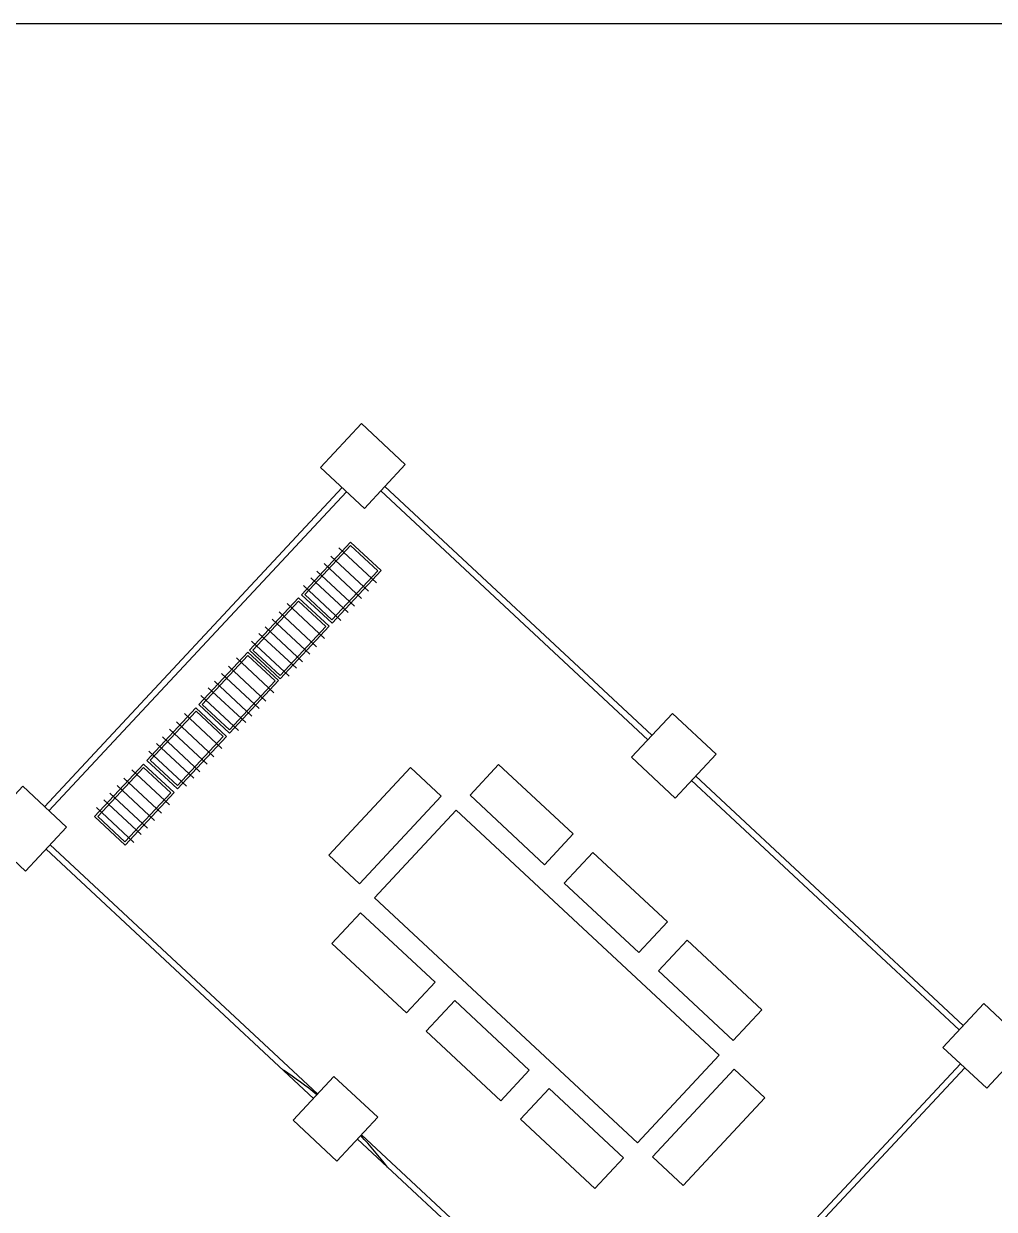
# Model space of a CAD drawing. Header units: millimetres. Extents: x 496 to 139339, y -41630 to 84383.
# Drawn here: x 122532 to 130628, y 18640 to 28532 of the extents above; entities that cross this region are included whole.
import ezdxf

# ---------------------------------------------------------------- set-up
doc = ezdxf.new("R2010")
doc.units = ezdxf.units.MM
for name, color, linetype, lineweight in [('мебель', 44, 'Continuous', 25), ('стены', 7, 'Continuous', 25), ('территория', 74, 'Continuous', 25)]:
    doc.layers.add(name, color=color, linetype=linetype, lineweight=lineweight)

msp = doc.modelspace()

# ---------------------------------------------------------------- linework, layer by layer
at = {"layer": 'мебель'}
for p, q in [((125161.6, 24158.2), (125473.9, 23867)), ((125094.7, 24090), (125407, 23798.8)), ((124977.4, 23964.2), (125289.8, 23673)), ((125037.7, 24028.8), (125350, 23737.7)), ((124865.4, 23844.1), (125177.8, 23552.9)), ((124927, 23910.1), (125239.3, 23618.9)), ((124728.9, 23694), (125041.3, 23402.9)), ((124605, 23564.7), (124917.4, 23273.5)), ((124662, 23625.8), (124974.4, 23334.7)), ((124494.3, 23445.9), (124806.7, 23154.8)), ((124544.8, 23500.1), (124857.1, 23208.9)), ((124432.8, 23379.9), (124745.2, 23088.8)), ((124239.3, 23172.3), (124551.6, 22881.1)), ((124306.2, 23240.5), (124618.5, 22949.3)), ((124182.3, 23111.2), (124494.6, 22820)), ((124071.6, 22992.4), (124383.9, 22701.2)), ((124122, 23046.6), (124434.4, 22755.4)), ((124010.1, 22926.4), (124322.4, 22635.3)), ((123873, 22775.8), (124185.4, 22484.7)), ((123806.1, 22707.6), (124118.5, 22416.5)), ((123688.9, 22581.9), (124001.3, 22290.7)), ((123749.1, 22646.5), (124061.5, 22355.3)), ((123576.9, 22461.8), (123889.3, 22170.6)), ((123638.4, 22527.7), (123950.8, 22236.6)), ((123435.1, 22306), (123747.4, 22014.8)), ((123311.2, 22176.7), (123623.5, 21885.5)), ((123368.1, 22237.8), (123680.5, 21946.6)), ((123250.9, 22112), (123563.3, 21820.9)), ((123138.9, 21991.9), (123451.3, 21700.7)), ((123200.4, 22057.9), (123512.8, 21766.7))]:
    msp.add_line(p, q, dxfattribs=at)
for points in [[(125256.9, 24207.5), (125512.9, 23968.9), (125103.8, 23530), (124847.8, 23768.6), (125256.9, 24207.5)], [(124824.2, 23743.4), (125080.3, 23504.7), (124671.1, 23065.8), (124415.1, 23304.5), (124824.2, 23743.4)], [(124401.5, 23289.9), (124657.5, 23051.2), (124248.4, 22612.3), (123992.4, 22851), (124401.5, 23289.9)], [(123968.3, 22825.2), (124224.4, 22586.6), (123815.2, 22147.7), (123559.2, 22386.3), (123968.3, 22825.2)], [(123530.4, 22355.4), (123786.4, 22116.7), (123377.3, 21677.8), (123121.3, 21916.5), (123530.4, 22355.4)], [(125332.5, 21355.5), (125076.5, 21594.1), (125758.3, 22325.6), (126014.3, 22086.9), (125332.5, 21355.5)], [(126254.6, 22095.4), (126493.3, 22351.4), (127115, 21771.8), (126876.4, 21515.8), (126254.6, 22095.4)], [(125456.8, 21239.5), (126138.7, 21971), (128333.1, 19925.5), (127651.3, 19194), (125456.8, 21239.5)], [(127041, 21362.4), (127279.6, 21618.4), (127901.4, 21038.8), (127662.7, 20782.8), (127041, 21362.4)], [(125102.3, 20859.2), (125340.9, 21115.2), (125962.7, 20535.6), (125724, 20279.6), (125102.3, 20859.2)], [(127827.3, 20629.4), (128066, 20885.4), (128687.7, 20305.8), (128449.1, 20049.8), (127827.3, 20629.4)], [(125888.6, 20126.2), (126127.3, 20382.2), (126749, 19802.6), (126510.4, 19546.6), (125888.6, 20126.2)], [(128031.7, 18839.4), (127775.6, 19078.1), (128457.5, 19809.5), (128713.5, 19570.9), (128031.7, 18839.4)], [(126675, 19393.2), (126913.6, 19649.2), (127535.4, 19069.6), (127296.7, 18813.6), (126675, 19393.2)]]:
    msp.add_lwpolyline(points, dxfattribs=at)
for points in [[(125257.9, 24179.2), (125484.6, 23967.9), (125102.8, 23558.2), (124876, 23769.6)], [(124825.2, 23715.1), (125052, 23503.7), (124670.2, 23094.1), (124443.4, 23305.5)], [(124402.5, 23261.6), (124629.2, 23050.2), (124247.4, 22640.6), (124020.6, 22852)], [(123969.3, 22796.9), (124196.1, 22585.6), (123814.3, 22175.9), (123587.5, 22387.3)], [(123531.4, 22327.1), (123758.1, 22115.7), (123376.3, 21706.1), (123149.5, 21917.5)]]:
    msp.add_lwpolyline(points, close=True, dxfattribs=at)
at = {"layer": 'стены'}
for points in [[(125007.7, 24829.8), (125348.6, 25195.6), (125714.4, 24854.7), (125373.4, 24488.9), (125007.7, 24829.8)], [(125188.1, 24661.7), (122706.1, 21999.1)], [(127737.8, 22558.4), (125509.8, 24635.2)], [(127771.9, 22595), (125543.9, 24671.8)], [(125224.7, 24627.6), (122742.7, 21965)], [(127601.4, 22412.1), (127942.3, 22777.8), (128308.1, 22436.9), (127967.2, 22071.2), (127601.4, 22412.1)], [(122182.3, 21803.8), (122523.3, 22169.6), (122889, 21828.6), (122548.1, 21462.9), (122182.3, 21803.8)], [(130335.1, 20137.3), (128103.5, 22217.5)], [(130369.2, 20173.8), (128137.6, 22254)], [(122752.6, 21682.3), (124983.7, 19602.7)], [(122718.5, 21645.8), (124949.6, 19566.1)], [(130198.8, 19991), (130539.7, 20356.7), (130905.4, 20015.8), (130564.5, 19650), (130198.8, 19991)], [(127863.1, 17192), (130345.1, 19854.6)], [(127899.7, 17157.9), (130381.6, 19820.5)], [(124779.1, 19383.2), (125120, 19749), (125485.8, 19408), (125144.8, 19042.3), (124779.1, 19383.2)], [(125315.3, 19225.2), (127546.3, 17145.5)], [(125349.4, 19261.7), (127580.4, 17182.1)]]:
    msp.add_lwpolyline(points, dxfattribs=at)
at = {"layer": 'территория'}
for points in [[(95477.7, -1467.6), (125477.7, -1467.6), (139338.5, 8682.9), (136889.7, 28532.4), (104191.9, 28532.4), (95477.7, -1467.6)], [(124949.6, 19566.1), (122718.5, 21645.8)], [(127546.3, 17145.5), (125315.3, 19225.2)]]:
    msp.add_lwpolyline(points, dxfattribs=at)
for radius, start, end in [(5550, 137.01089, 317.01089), (3550, 51.04915, 56.63853), (3550, 137.01089, 317.01089), (3550, 37.38326, 42.97264)]:
    msp.add_arc((122745.9, 16835.4), radius, start, end, dxfattribs=at)

doc.saveas('drawing.dxf')
